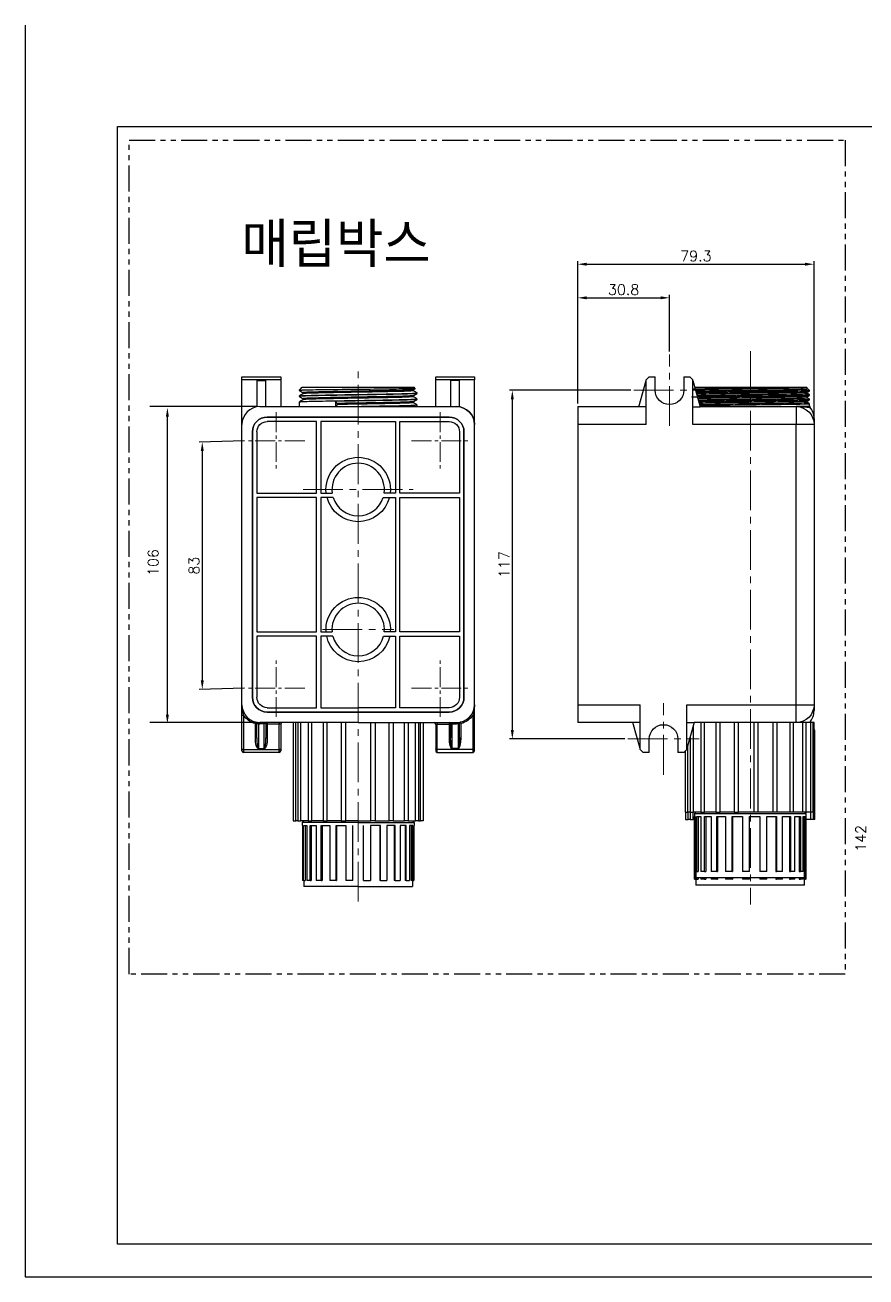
# Model space of a CAD drawing. Extents: x 39169 to 39763, y 19611 to 20031.
# Drawn here: x 39168.5 to 39450.7, y 19611.4 to 20031.4 of the extents above; entities that cross this region are included whole.
import ezdxf

# ---------------------------------------------------------------- set-up
doc = ezdxf.new("R2010")
doc.units = 0
doc.header["$LTSCALE"] = 7
doc.header["$MEASUREMENT"] = 0
doc.linetypes.add('CENTER2', pattern=[28.575, 19.05, -3.175, 3.175, -3.175])
doc.linetypes.add('PHANTOM', pattern=[2.5, 1.25, -0.25, 0.25, -0.25, 0.25, -0.25])
doc.layers.get('0').update_dxf_attribs({"color": 2, "linetype": 'CONTINUOUS'})
for name, color, linetype in [('D', 2, 'CONTINUOUS'), ('DIM', 2, 'CONTINUOUS'), ('DWG', 7, 'CONTINUOUS')]:
    doc.layers.add(name, color=color, linetype=linetype)
doc.layers.add('중심선', color=1, linetype='CENTER2', lineweight=9)
doc.styles.add('GHS', font='romans', dxfattribs={"bigfont": 'ghs'})

msp = doc.modelspace()

# ---------------------------------------------------------------- linework, layer by layer
for p, q in [((39168.52, 20031.42), (39168.52, 19611.42)), ((39168.52, 19611.42), (39762.52, 19611.42))]:
    msp.add_line(p, q)
at = {"color": 4}
for p, q in [((39199.52, 19622.42), (39199.52, 19997.42)), ((39199.52, 19997.42), (39748.52, 19997.42)), ((39748.52, 19622.42), (39199.52, 19622.42))]:
    msp.add_line(p, q, dxfattribs=at)
at = {"layer": 'D', "color": 2, "linetype": 'PHANTOM'}
msp.add_lwpolyline([(39203.41, 19992.83), (39443.71, 19992.83), (39443.71, 19713.04), (39203.41, 19713.04)], close=True, dxfattribs=at)
at = {"layer": 'DIM'}
for p, q in [((39353.94, 19919.96), (39353.94, 19952.18)), ((39356.94, 19951.18), (39430.24, 19951.18)), ((39433.24, 19898.41), (39433.24, 19952.18)), ((39353.94, 19904.41), (39353.94, 19940.91)), ((39356.94, 19939.91), (39381.74, 19939.91)), ((39384.74, 19921.91), (39384.74, 19940.91)), ((39371.74, 19908.91), (39331.01, 19908.91)), ((39332.01, 19794.91), (39332.01, 19905.91)), ((39246.55, 19903.41), (39210.44, 19903.41)), ((39216.27, 19800.04), (39216.27, 19900.04)), ((39242.19, 19891.91), (39226.98, 19891.54)), ((39227.98, 19888.54), (39227.98, 19811.54)), ((39242.19, 19808.91), (39226.98, 19808.54)), ((39246.55, 19797.41), (39210.44, 19797.41)), ((39369.74, 19791.91), (39331.01, 19791.91))]:
    msp.add_line(p, q, dxfattribs=at)
for points in [[(39356.94, 19951.68), (39356.94, 19950.68), (39353.94, 19951.18)], [(39430.24, 19951.68), (39430.24, 19950.68), (39433.24, 19951.18)], [(39356.94, 19940.41), (39356.94, 19939.41), (39353.94, 19939.91)], [(39381.74, 19940.41), (39381.74, 19939.41), (39384.74, 19939.91)], [(39331.51, 19905.91), (39332.51, 19905.91), (39332.01, 19908.91)], [(39215.77, 19900.04), (39216.77, 19900.04), (39216.27, 19903.04)], [(39227.48, 19888.54), (39228.48, 19888.54), (39227.98, 19891.54)], [(39227.48, 19811.54), (39228.48, 19811.54), (39227.98, 19808.54)], [(39215.77, 19800.04), (39216.77, 19800.04), (39216.27, 19797.04)], [(39331.51, 19794.91), (39332.51, 19794.91), (39332.01, 19791.91)]]:
    msp.add_solid(points, dxfattribs=at)
at = {"layer": 'DWG'}
for p, q in [((39241.29, 19912.41), (39241.29, 19913.41)), ((39241.29, 19913.41), (39254.29, 19913.41)), ((39241.29, 19897.41), (39241.29, 19912.41)), ((39254.29, 19912.41), (39241.29, 19912.41)), ((39254.29, 19913.41), (39254.29, 19912.41)), ((39254.29, 19912.41), (39254.29, 19903.41)), ((39306.29, 19912.41), (39306.29, 19913.41)), ((39306.29, 19913.41), (39319.29, 19913.41)), ((39319.29, 19912.41), (39306.29, 19912.41)), ((39306.29, 19903.41), (39306.29, 19912.41)), ((39319.29, 19913.41), (39319.29, 19912.41)), ((39319.29, 19897.41), (39319.29, 19912.41)), ((39319.29, 19897.41), (39319.29, 19912.41)), ((39377.94, 19913.41), (39376.94, 19912.41)), ((39376.94, 19897.41), (39376.94, 19912.41)), ((39377.94, 19913.41), (39379.94, 19913.41)), ((39379.94, 19908.91), (39379.94, 19913.41)), ((39389.54, 19913.41), (39389.54, 19908.91)), ((39389.54, 19913.41), (39391.54, 19913.41)), ((39392.54, 19912.41), (39391.54, 19913.41)), ((39392.54, 19897.41), (39392.54, 19912.41)), ((39246.29, 19912.13), (39246.29, 19903.32)), ((39246.29, 19912.13), (39249.29, 19912.13)), ((39249.29, 19903.41), (39249.29, 19912.13)), ((39260.77, 19909.14), (39260.54, 19908.91)), ((39260.54, 19908.91), (39260.54, 19908.81)), ((39260.54, 19908.91), (39261.45, 19908.91)), ((39260.77, 19909.14), (39261.54, 19909.91)), ((39261.54, 19909.91), (39280.29, 19909.91)), ((39261.79, 19908.09), (39261.79, 19907.73)), ((39280.29, 19909.91), (39299.04, 19909.91)), ((39298.79, 19908.73), (39298.79, 19909.08)), ((39299.46, 19909.48), (39299.04, 19909.91)), ((39300.04, 19907.81), (39300.04, 19908)), ((39314.29, 19912.13), (39311.29, 19912.13)), ((39311.29, 19912.13), (39311.29, 19903.41)), ((39314.29, 19903.32), (39314.29, 19912.13)), ((39374.42, 19903.32), (39376.94, 19912.13)), ((39392.54, 19912.13), (39395.06, 19903.32)), ((39393.18, 19909.91), (39411.92, 19909.91)), ((39411.92, 19909.91), (39430.67, 19909.91)), ((39430.92, 19909.66), (39430.11, 19909.66)), ((39430.92, 19909.66), (39430.67, 19909.91)), ((39430.92, 19909.34), (39430.92, 19909.66)), ((39430.92, 19907.84), (39430.92, 19908.22)), ((39431.67, 19908.66), (39431.67, 19908.9)), ((39431.67, 19908.66), (39431.67, 19908.66)), ((39260.54, 19907), (39260.54, 19906.81)), ((39260.54, 19905), (39260.54, 19903.41)), ((39261.79, 19906.09), (39261.79, 19905.73)), ((39272.76, 19903.41), (39272.76, 19905.19)), ((39273.24, 19904.46), (39273.24, 19904.1)), ((39298.79, 19906.73), (39298.79, 19907.08)), ((39298.79, 19904.73), (39298.79, 19905.08)), ((39300.04, 19905.81), (39300.04, 19906)), ((39300.04, 19903.41), (39300.04, 19904)), ((39430.92, 19906.34), (39430.92, 19906.72)), ((39430.92, 19904.84), (39430.92, 19905.22)), ((39431.66, 19905.9), (39431.66, 19905.91)), ((39431.67, 19907.4), (39431.67, 19907.41)), ((39431.67, 19907.16), (39431.67, 19907.4)), ((39431.67, 19907.16), (39431.67, 19907.16)), ((39431.67, 19905.66), (39431.67, 19905.9)), ((39431.67, 19905.66), (39431.67, 19905.66)), ((39431.67, 19903.41), (39431.67, 19904.4)), ((39247.29, 19903.41), (39280.29, 19903.41)), ((39280.29, 19899.91), (39249.79, 19899.91)), ((39249.79, 19899.91), (39280.29, 19899.91)), ((39280.29, 19903.41), (39313.29, 19903.41)), ((39280.29, 19903.41), (39313.29, 19903.41)), ((39280.29, 19899.91), (39310.79, 19899.91)), ((39310.79, 19899.91), (39280.29, 19899.91)), ((39353.94, 19903.41), (39374.44, 19903.41)), ((39353.94, 19903.41), (39353.94, 19797.41)), ((39376.94, 19903.32), (39374.42, 19903.32)), ((39392.54, 19903.32), (39395.06, 19903.32)), ((39395.04, 19903.41), (39427.24, 19903.41)), ((39431.92, 19903.41), (39427.24, 19903.41)), ((39427.24, 19903.41), (39427.24, 19897.41)), ((39431.92, 19903.12), (39431.92, 19903.41)), ((39241.29, 19803.41), (39241.29, 19897.41)), ((39266.29, 19898.41), (39249.79, 19898.41)), ((39266.29, 19874.41), (39266.29, 19898.41)), ((39267.79, 19898.41), (39267.79, 19874.41)), ((39280.29, 19898.41), (39267.79, 19898.41)), ((39280.29, 19898.41), (39292.79, 19898.41)), ((39292.79, 19898.41), (39292.79, 19874.41)), ((39294.29, 19874.41), (39294.29, 19898.41)), ((39294.29, 19898.41), (39310.79, 19898.41)), ((39319.29, 19803.41), (39319.29, 19897.41)), ((39376.94, 19897.41), (39353.94, 19897.41)), ((39427.24, 19897.41), (39392.54, 19897.41)), ((39433.24, 19897.41), (39427.24, 19897.41)), ((39427.24, 19803.41), (39427.24, 19897.41)), ((39433.24, 19897.41), (39433.24, 19803.41)), ((39244.79, 19894.91), (39244.79, 19805.91)), ((39244.79, 19805.91), (39244.79, 19894.91)), ((39246.29, 19894.91), (39246.29, 19874.41)), ((39314.29, 19894.91), (39314.29, 19874.41)), ((39315.79, 19894.91), (39315.79, 19805.91)), ((39315.79, 19805.91), (39315.79, 19894.91)), ((39246.29, 19874.41), (39266.29, 19874.41)), ((39267.79, 19874.41), (39271.57, 19874.41)), ((39292.79, 19874.41), (39289.01, 19874.41)), ((39314.29, 19874.41), (39294.29, 19874.41)), ((39266.29, 19872.91), (39246.29, 19872.91)), ((39246.29, 19872.91), (39246.29, 19827.91)), ((39266.29, 19827.91), (39266.29, 19872.91)), ((39271.91, 19872.91), (39267.79, 19872.91)), ((39267.79, 19872.91), (39267.79, 19827.91)), ((39288.67, 19872.91), (39292.79, 19872.91)), ((39292.79, 19872.91), (39292.79, 19827.91)), ((39294.29, 19872.91), (39314.29, 19872.91)), ((39294.29, 19827.91), (39294.29, 19872.91)), ((39314.29, 19872.91), (39314.29, 19827.91)), ((39246.29, 19827.91), (39266.29, 19827.91)), ((39246.29, 19826.41), (39246.29, 19805.91)), ((39266.29, 19826.41), (39246.29, 19826.41)), ((39266.29, 19802.41), (39266.29, 19826.41)), ((39267.79, 19827.91), (39271.52, 19827.91)), ((39267.79, 19826.41), (39267.79, 19802.41)), ((39271.77, 19826.41), (39267.79, 19826.41)), ((39288.81, 19826.41), (39292.79, 19826.41)), ((39292.79, 19827.91), (39289.06, 19827.91)), ((39292.79, 19826.41), (39292.79, 19802.41)), ((39314.29, 19827.91), (39294.29, 19827.91)), ((39294.29, 19802.41), (39294.29, 19826.41)), ((39294.29, 19826.41), (39314.29, 19826.41)), ((39314.29, 19826.41), (39314.29, 19805.91)), ((39353.94, 19803.41), (39374.94, 19803.41)), ((39374.94, 19788.41), (39374.94, 19803.41)), ((39390.54, 19803.41), (39427.24, 19803.41)), ((39390.54, 19788.41), (39390.54, 19803.41)), ((39427.24, 19803.41), (39433.24, 19803.41)), ((39427.24, 19797.41), (39427.24, 19803.41)), ((39241.29, 19788.61), (39241.29, 19799.94)), ((39241.29, 19799.94), (39241.79, 19799.94)), ((39241.79, 19799.94), (39241.79, 19788.41)), ((39249.79, 19802.41), (39266.29, 19802.41)), ((39249.79, 19800.91), (39280.29, 19800.91)), ((39280.29, 19800.91), (39249.79, 19800.91)), ((39267.79, 19802.41), (39280.29, 19802.41)), ((39292.79, 19802.41), (39280.29, 19802.41)), ((39310.79, 19800.91), (39280.29, 19800.91)), ((39280.29, 19800.91), (39310.79, 19800.91)), ((39310.79, 19802.41), (39294.29, 19802.41)), ((39318.79, 19799.94), (39318.79, 19788.41)), ((39319.29, 19799.94), (39318.79, 19799.94)), ((39319.29, 19788.61), (39319.29, 19799.94)), ((39245.79, 19792.25), (39245.79, 19797.08)), ((39246.29, 19792.25), (39246.29, 19797.08)), ((39246.79, 19797.06), (39246.79, 19788.76)), ((39280.29, 19797.41), (39247.29, 19797.41)), ((39247.29, 19797.41), (39247.29, 19797.04)), ((39248.79, 19797.04), (39247.29, 19797.04)), ((39248.79, 19797.41), (39248.79, 19797.04)), ((39248.79, 19788.76), (39248.79, 19797.04)), ((39249.29, 19796.91), (39249.29, 19792.25)), ((39249.29, 19796.91), (39249.79, 19796.91)), ((39249.79, 19797.41), (39249.79, 19796.91)), ((39253.79, 19796.91), (39249.79, 19796.91)), ((39249.79, 19796.91), (39249.79, 19792.25)), ((39253.79, 19797.41), (39253.79, 19796.91)), ((39253.79, 19788.41), (39253.79, 19796.91)), ((39254.29, 19796.91), (39253.79, 19796.91)), ((39254.29, 19796.91), (39254.29, 19788.61)), ((39258.51, 19797.41), (39258.51, 19764.41)), ((39259.33, 19764.41), (39259.33, 19797.41)), ((39260.05, 19797.41), (39260.05, 19764.41)), ((39261.1, 19764.41), (39261.1, 19797.41)), ((39263.5, 19797.41), (39263.5, 19764.41)), ((39264.75, 19764.41), (39264.75, 19797.41)), ((39268.52, 19797.41), (39268.52, 19764.41)), ((39269.92, 19764.41), (39269.92, 19797.41)), ((39274.62, 19797.41), (39274.62, 19764.41)), ((39276.1, 19764.41), (39276.1, 19797.41)), ((39280.29, 19797.41), (39313.29, 19797.41)), ((39284.48, 19764.41), (39284.48, 19797.41)), ((39285.96, 19797.41), (39285.96, 19764.41)), ((39290.66, 19764.41), (39290.66, 19797.41)), ((39292.06, 19797.41), (39292.06, 19764.41)), ((39295.83, 19764.41), (39295.83, 19797.41)), ((39297.08, 19797.41), (39297.08, 19764.41)), ((39299.48, 19764.41), (39299.48, 19797.41)), ((39300.53, 19797.41), (39300.53, 19764.41)), ((39301.25, 19764.41), (39301.25, 19797.41)), ((39302.07, 19797.41), (39302.07, 19764.41)), ((39306.29, 19796.91), (39306.29, 19788.61)), ((39306.29, 19796.91), (39306.79, 19796.91)), ((39306.79, 19797.41), (39306.79, 19796.91)), ((39306.79, 19788.41), (39306.79, 19796.91)), ((39306.79, 19796.91), (39310.79, 19796.91)), ((39310.79, 19797.41), (39310.79, 19796.91)), ((39311.29, 19796.91), (39310.79, 19796.91)), ((39310.79, 19796.91), (39310.79, 19792.25)), ((39311.29, 19796.91), (39311.29, 19792.25)), ((39311.79, 19797.41), (39311.79, 19797.04)), ((39311.79, 19797.04), (39313.29, 19797.04)), ((39311.79, 19788.76), (39311.79, 19797.04)), ((39313.29, 19797.41), (39313.29, 19797.04)), ((39313.79, 19797.06), (39313.79, 19788.76)), ((39314.29, 19792.25), (39314.29, 19797.08)), ((39314.79, 19792.25), (39314.79, 19797.08)), ((39372.44, 19797.41), (39353.94, 19797.41)), ((39374.94, 19788.69), (39372.42, 19797.49)), ((39374.94, 19797.49), (39372.42, 19797.49)), ((39393.06, 19797.49), (39390.54, 19788.69)), ((39390.54, 19797.49), (39393.06, 19797.49)), ((39392.75, 19767.41), (39392.75, 19796.41)), ((39427.24, 19797.41), (39393.04, 19797.41)), ((39395.24, 19797.41), (39395.24, 19767.41)), ((39396.5, 19767.41), (39396.5, 19797.41)), ((39400.32, 19797.41), (39400.32, 19767.41)), ((39401.73, 19767.41), (39401.73, 19797.41)), ((39406.44, 19797.41), (39406.44, 19767.41)), ((39407.93, 19767.41), (39407.93, 19797.41)), ((39413.01, 19797.41), (39413.01, 19767.41)), ((39414.5, 19767.41), (39414.5, 19797.41)), ((39419.42, 19797.41), (39419.42, 19767.41)), ((39420.86, 19767.41), (39420.86, 19797.41)), ((39425.07, 19797.41), (39425.07, 19767.41)), ((39426.39, 19767.41), (39426.39, 19797.41)), ((39429.41, 19797.41), (39427.24, 19797.41)), ((39429.41, 19797.41), (39429.41, 19767.41)), ((39430.55, 19797.41), (39429.41, 19797.41)), ((39430.55, 19767.41), (39430.55, 19797.41)), ((39432.02, 19797.41), (39430.55, 19797.41)), ((39432.02, 19797.41), (39432.02, 19767.41)), ((39432.94, 19797.41), (39432.02, 19797.41)), ((39432.94, 19767.41), (39432.94, 19797.41)), ((39433.32, 19797.41), (39432.94, 19797.41)), ((39433.32, 19767.41), (39433.32, 19797.41)), ((39433.51, 19794.91), (39433.32, 19794.91)), ((39433.51, 19764.91), (39433.51, 19794.91)), ((39246.29, 19792.25), (39245.79, 19792.25)), ((39249.29, 19792.25), (39249.79, 19792.25)), ((39311.29, 19792.25), (39310.79, 19792.25)), ((39314.29, 19792.25), (39314.79, 19792.25)), ((39377.94, 19787.41), (39377.94, 19791.91)), ((39387.54, 19791.91), (39387.54, 19787.41)), ((39391.69, 19792.7), (39391.69, 19767.41)), ((39241.29, 19787.91), (39241.29, 19788.61)), ((39241.79, 19788.41), (39241.79, 19787.41)), ((39241.79, 19788.41), (39253.79, 19788.41)), ((39253.79, 19787.41), (39241.79, 19787.41)), ((39246.79, 19788.76), (39246.79, 19788.62)), ((39246.79, 19788.76), (39248.79, 19788.76)), ((39248.79, 19788.62), (39246.79, 19788.62)), ((39248.79, 19788.76), (39248.79, 19788.62)), ((39253.79, 19787.41), (39253.79, 19788.41)), ((39254.29, 19788.61), (39254.29, 19787.91)), ((39306.29, 19788.61), (39306.29, 19787.91)), ((39318.79, 19788.41), (39306.79, 19788.41)), ((39306.79, 19787.41), (39306.79, 19788.41)), ((39306.79, 19787.41), (39318.79, 19787.41)), ((39311.79, 19788.76), (39311.79, 19788.62)), ((39313.79, 19788.76), (39311.79, 19788.76)), ((39311.79, 19788.62), (39313.79, 19788.62)), ((39313.79, 19788.76), (39313.79, 19788.62)), ((39318.79, 19788.41), (39318.79, 19787.41)), ((39319.29, 19787.91), (39319.29, 19788.61)), ((39374.94, 19788.41), (39375.94, 19787.41)), ((39377.94, 19787.41), (39375.94, 19787.41)), ((39389.54, 19787.41), (39387.54, 19787.41)), ((39389.54, 19787.41), (39390.54, 19788.41)), ((39390.02, 19787.89), (39390.02, 19767.41)), ((39390.86, 19767.41), (39390.86, 19789.81)), ((39390.02, 19767.41), (39390.86, 19767.41)), ((39390.14, 19767.41), (39390.14, 19764.91)), ((39391.68, 19767.41), (39390.86, 19767.41)), ((39390.96, 19764.91), (39390.96, 19767.41)), ((39391.68, 19767.41), (39391.68, 19764.91)), ((39391.69, 19767.41), (39392.75, 19767.41)), ((39392.73, 19764.91), (39392.73, 19767.41)), ((39395.24, 19767.41), (39392.75, 19767.41)), ((39393.58, 19767.41), (39393.08, 19766.91)), ((39393.08, 19766.91), (39393.08, 19765.91)), ((39393.08, 19766.91), (39430.58, 19766.91)), ((39393.08, 19747.41), (39393.08, 19765.91)), ((39393.08, 19765.91), (39393.35, 19765.91)), ((39393.35, 19765.91), (39393.35, 19747.41)), ((39393.91, 19765.91), (39395.25, 19765.91)), ((39393.91, 19747.41), (39393.91, 19765.91)), ((39394.38, 19765.91), (39394.38, 19747.41)), ((39395.24, 19767.41), (39396.5, 19767.41)), ((39395.25, 19765.91), (39395.25, 19747.41)), ((39400.32, 19767.41), (39396.5, 19767.41)), ((39396.5, 19765.91), (39398.77, 19765.91)), ((39396.5, 19747.41), (39396.5, 19765.91)), ((39396.88, 19765.91), (39396.88, 19747.41)), ((39398.77, 19765.91), (39398.77, 19747.41)), ((39400.32, 19767.41), (39401.73, 19767.41)), ((39400.59, 19765.91), (39403.57, 19765.91)), ((39400.59, 19747.41), (39400.59, 19765.91)), ((39400.85, 19765.91), (39400.85, 19747.41)), ((39406.46, 19767.41), (39401.73, 19767.41)), ((39403.57, 19765.91), (39403.57, 19747.41)), ((39405.77, 19747.41), (39405.77, 19765.91)), ((39405.77, 19765.91), (39409.18, 19765.91)), ((39405.89, 19765.91), (39405.89, 19747.41)), ((39406.44, 19767.41), (39407.93, 19767.41)), ((39413.01, 19767.41), (39407.93, 19767.41)), ((39409.18, 19765.91), (39409.18, 19747.41)), ((39411.55, 19747.41), (39411.55, 19765.91)), ((39411.55, 19765.91), (39415.04, 19765.91)), ((39414.5, 19767.41), (39413.01, 19767.41)), ((39419.42, 19767.41), (39414.5, 19767.41)), ((39415, 19765.91), (39415, 19747.41)), ((39415.04, 19765.91), (39415.04, 19747.41)), ((39417.36, 19765.91), (39420.59, 19765.91)), ((39417.36, 19747.41), (39417.36, 19765.91)), ((39420.86, 19767.41), (39419.42, 19767.41)), ((39420.4, 19765.91), (39420.4, 19747.41)), ((39420.59, 19765.91), (39420.59, 19747.41)), ((39425.07, 19767.41), (39420.86, 19767.41)), ((39422.63, 19765.91), (39425.29, 19765.91)), ((39422.63, 19747.41), (39422.63, 19765.91)), ((39424.96, 19765.91), (39424.96, 19747.41)), ((39426.39, 19767.41), (39425.07, 19767.41)), ((39425.29, 19765.91), (39425.29, 19747.41)), ((39429.41, 19767.41), (39426.39, 19767.41)), ((39426.83, 19747.41), (39426.83, 19765.91)), ((39426.83, 19765.91), (39428.66, 19765.91)), ((39428.23, 19765.91), (39428.23, 19747.41)), ((39428.66, 19765.91), (39428.66, 19747.41)), ((39430.55, 19767.41), (39429.41, 19767.41)), ((39429.57, 19765.91), (39430.39, 19765.91)), ((39429.57, 19747.41), (39429.57, 19765.91)), ((39429.9, 19765.91), (39429.9, 19747.41)), ((39430.58, 19766.91), (39430.08, 19767.41)), ((39430.39, 19765.91), (39430.39, 19747.41)), ((39430.49, 19767), (39430.49, 19767.41)), ((39432.02, 19767.41), (39430.55, 19767.41)), ((39430.58, 19765.91), (39430.57, 19765.91)), ((39430.57, 19747.41), (39430.57, 19765.91)), ((39430.58, 19765.91), (39430.58, 19766.91)), ((39432.94, 19767.41), (39432.02, 19767.41)), ((39432.06, 19767.41), (39432.06, 19764.91)), ((39433.32, 19767.41), (39432.94, 19767.41)), ((39433, 19764.91), (39433, 19767.41)), ((39258.51, 19764.41), (39259.33, 19764.41)), ((39260.05, 19764.41), (39259.33, 19764.41)), ((39260.05, 19764.41), (39261.1, 19764.41)), ((39263.5, 19764.41), (39261.1, 19764.41)), ((39262.04, 19764.41), (39261.54, 19763.91)), ((39261.54, 19763.91), (39261.54, 19762.91)), ((39280.29, 19763.91), (39261.54, 19763.91)), ((39261.54, 19762.91), (39261.62, 19762.91)), ((39261.62, 19762.91), (39261.62, 19744.41)), ((39261.99, 19762.91), (39263.08, 19762.91)), ((39261.99, 19744.41), (39261.99, 19762.91)), ((39262.47, 19762.91), (39262.47, 19744.41)), ((39263.08, 19762.91), (39263.08, 19744.41)), ((39263.5, 19764.41), (39264.75, 19764.41)), ((39264.16, 19744.41), (39264.16, 19762.91)), ((39264.16, 19762.91), (39266.22, 19762.91)), ((39264.56, 19762.91), (39264.56, 19744.41)), ((39268.52, 19764.41), (39264.75, 19764.41)), ((39266.22, 19762.91), (39266.22, 19744.41)), ((39267.9, 19744.41), (39267.9, 19762.91)), ((39267.9, 19762.91), (39270.73, 19762.91)), ((39268.2, 19762.91), (39268.2, 19744.41)), ((39268.52, 19764.41), (39269.92, 19764.41)), ((39274.65, 19764.41), (39269.92, 19764.41)), ((39270.73, 19762.91), (39270.73, 19744.41)), ((39272.86, 19744.41), (39272.86, 19762.91)), ((39272.86, 19762.91), (39276.19, 19762.91)), ((39273.01, 19762.91), (39273.01, 19744.41)), ((39274.62, 19764.41), (39276.1, 19764.41)), ((39280.29, 19764.41), (39276.1, 19764.41)), ((39276.19, 19762.91), (39276.19, 19744.41)), ((39278.54, 19744.41), (39278.54, 19762.91)), ((39280.29, 19764.41), (39284.48, 19764.41)), ((39280.29, 19763.91), (39299.04, 19763.91)), ((39282.04, 19744.41), (39282.04, 19762.91)), ((39287.72, 19762.91), (39284.39, 19762.91)), ((39284.39, 19762.91), (39284.39, 19744.41)), ((39285.96, 19764.41), (39284.48, 19764.41)), ((39285.93, 19764.41), (39290.66, 19764.41)), ((39287.57, 19762.91), (39287.57, 19744.41)), ((39287.72, 19744.41), (39287.72, 19762.91)), ((39289.85, 19762.91), (39289.85, 19744.41)), ((39292.68, 19762.91), (39289.85, 19762.91)), ((39292.06, 19764.41), (39290.66, 19764.41)), ((39292.06, 19764.41), (39295.83, 19764.41)), ((39292.38, 19762.91), (39292.38, 19744.41)), ((39292.68, 19744.41), (39292.68, 19762.91)), ((39294.36, 19762.91), (39294.36, 19744.41)), ((39296.42, 19762.91), (39294.36, 19762.91)), ((39297.08, 19764.41), (39295.83, 19764.41)), ((39296.02, 19762.91), (39296.02, 19744.41)), ((39296.42, 19744.41), (39296.42, 19762.91)), ((39297.08, 19764.41), (39299.48, 19764.41)), ((39298.59, 19762.91), (39297.5, 19762.91)), ((39297.5, 19762.91), (39297.5, 19744.41)), ((39298.11, 19762.91), (39298.11, 19744.41)), ((39298.54, 19764.41), (39299.04, 19763.91)), ((39298.59, 19744.41), (39298.59, 19762.91)), ((39298.96, 19762.91), (39298.96, 19744.41)), ((39299.04, 19762.91), (39298.96, 19762.91)), ((39299.04, 19763.91), (39299.04, 19762.91)), ((39300.53, 19764.41), (39299.48, 19764.41)), ((39300.53, 19764.41), (39301.25, 19764.41)), ((39302.07, 19764.41), (39301.25, 19764.41)), ((39390.14, 19764.91), (39390.96, 19764.91)), ((39391.68, 19764.91), (39390.96, 19764.91)), ((39391.68, 19764.91), (39392.73, 19764.91)), ((39393.08, 19764.91), (39392.73, 19764.91)), ((39393.08, 19764.41), (39393.08, 19764.41)), ((39393.08, 19764.41), (39393.08, 19763.41)), ((39393.08, 19764.41), (39393.08, 19764.41)), ((39393.08, 19763.41), (39393.08, 19763.41)), ((39432.06, 19764.91), (39430.57, 19764.91)), ((39430.58, 19764.41), (39430.57, 19764.41)), ((39430.58, 19764.41), (39430.57, 19764.41)), ((39430.58, 19763.41), (39430.57, 19763.41)), ((39430.58, 19763.41), (39430.58, 19764.41)), ((39433, 19764.91), (39432.06, 19764.91)), ((39433.51, 19764.91), (39433, 19764.91)), ((39261.99, 19744.41), (39261.62, 19744.41)), ((39261.99, 19744.41), (39262.47, 19744.41)), ((39262.04, 19744.41), (39262.04, 19742.41)), ((39264.16, 19744.41), (39263.08, 19744.41)), ((39264.16, 19744.41), (39264.56, 19744.41)), ((39267.9, 19744.41), (39266.22, 19744.41)), ((39267.9, 19744.41), (39268.2, 19744.41)), ((39272.86, 19744.41), (39270.73, 19744.41)), ((39272.86, 19744.41), (39273.01, 19744.41)), ((39278.54, 19744.41), (39276.19, 19744.41)), ((39282.04, 19744.41), (39284.39, 19744.41)), ((39287.72, 19744.41), (39287.57, 19744.41)), ((39287.72, 19744.41), (39289.85, 19744.41)), ((39292.68, 19744.41), (39292.38, 19744.41)), ((39292.68, 19744.41), (39294.36, 19744.41)), ((39296.42, 19744.41), (39296.02, 19744.41)), ((39296.42, 19744.41), (39297.5, 19744.41)), ((39298.59, 19744.41), (39298.11, 19744.41)), ((39298.54, 19744.41), (39298.54, 19742.41)), ((39298.59, 19744.41), (39298.96, 19744.41)), ((39393.08, 19747.41), (39393.35, 19747.41)), ((39393.08, 19744.91), (39393.08, 19747.41)), ((39393.08, 19744.91), (39393.35, 19744.91)), ((39393.35, 19747.41), (39393.35, 19744.91)), ((39393.91, 19747.41), (39393.35, 19747.41)), ((39393.91, 19744.91), (39393.35, 19744.91)), ((39393.58, 19747.41), (39393.58, 19745.41)), ((39393.58, 19745.41), (39430.08, 19745.41)), ((39393.58, 19744.91), (39393.58, 19742.91)), ((39393.91, 19747.41), (39394.38, 19747.41)), ((39393.91, 19744.91), (39393.91, 19745.41)), ((39393.91, 19744.91), (39394.38, 19744.91)), ((39394.38, 19745.41), (39394.38, 19744.91)), ((39396.5, 19747.41), (39395.25, 19747.41)), ((39395.25, 19745.41), (39395.25, 19744.91)), ((39396.5, 19744.91), (39395.25, 19744.91)), ((39396.5, 19747.41), (39396.88, 19747.41)), ((39396.5, 19744.91), (39396.5, 19745.41)), ((39396.5, 19744.91), (39396.88, 19744.91)), ((39396.88, 19745.41), (39396.88, 19744.91)), ((39400.59, 19747.41), (39398.77, 19747.41)), ((39398.77, 19745.41), (39398.77, 19744.91)), ((39400.59, 19744.91), (39398.77, 19744.91)), ((39400.59, 19747.41), (39400.85, 19747.41)), ((39400.59, 19744.91), (39400.59, 19745.41)), ((39400.59, 19744.91), (39400.85, 19744.91)), ((39400.85, 19745.41), (39400.85, 19744.91)), ((39405.77, 19747.41), (39403.57, 19747.41)), ((39403.57, 19745.41), (39403.57, 19744.91)), ((39405.77, 19744.91), (39403.57, 19744.91)), ((39405.77, 19747.41), (39405.89, 19747.41)), ((39405.77, 19744.91), (39405.77, 19745.41)), ((39405.77, 19744.91), (39405.89, 19744.91)), ((39405.89, 19745.41), (39405.89, 19744.91)), ((39411.55, 19747.41), (39409.18, 19747.41)), ((39409.18, 19745.41), (39409.18, 19744.91)), ((39411.55, 19744.91), (39409.18, 19744.91)), ((39411.55, 19744.91), (39411.55, 19745.41)), ((39415, 19747.41), (39415.04, 19747.41)), ((39415, 19745.41), (39415, 19744.91)), ((39415, 19744.91), (39415.04, 19744.91)), ((39417.36, 19747.41), (39415.04, 19747.41)), ((39415.04, 19745.41), (39415.04, 19744.91)), ((39417.36, 19744.91), (39415.04, 19744.91)), ((39417.36, 19744.91), (39417.36, 19745.41)), ((39420.4, 19747.41), (39420.59, 19747.41)), ((39420.4, 19745.41), (39420.4, 19744.91)), ((39420.4, 19744.91), (39420.59, 19744.91)), ((39422.63, 19747.41), (39420.59, 19747.41)), ((39420.59, 19745.41), (39420.59, 19744.91)), ((39422.63, 19744.91), (39420.59, 19744.91)), ((39422.63, 19744.91), (39422.63, 19745.41)), ((39424.96, 19747.41), (39425.29, 19747.41)), ((39424.96, 19745.41), (39424.96, 19744.91)), ((39424.96, 19744.91), (39425.29, 19744.91)), ((39426.83, 19747.41), (39425.29, 19747.41)), ((39425.29, 19745.41), (39425.29, 19744.91)), ((39426.83, 19744.91), (39425.29, 19744.91)), ((39426.83, 19744.91), (39426.83, 19745.41)), ((39428.23, 19747.41), (39428.66, 19747.41)), ((39428.23, 19745.41), (39428.23, 19744.91)), ((39428.23, 19744.91), (39428.66, 19744.91)), ((39429.57, 19747.41), (39428.66, 19747.41)), ((39428.66, 19745.41), (39428.66, 19744.91)), ((39429.57, 19744.91), (39428.66, 19744.91)), ((39429.57, 19744.91), (39429.57, 19745.41)), ((39429.9, 19747.41), (39430.39, 19747.41)), ((39429.9, 19745.41), (39429.9, 19744.91)), ((39429.9, 19744.91), (39430.39, 19744.91)), ((39430.08, 19745.41), (39430.08, 19747.41)), ((39430.08, 19742.91), (39430.08, 19744.91)), ((39430.39, 19747.41), (39430.39, 19744.91)), ((39430.57, 19747.41), (39430.39, 19747.41)), ((39430.57, 19744.91), (39430.39, 19744.91)), ((39430.57, 19744.91), (39430.57, 19747.41)), ((39280.29, 19742.41), (39262.04, 19742.41)), ((39280.29, 19742.41), (39298.54, 19742.41)), ((39430.08, 19742.91), (39393.58, 19742.91))]:
    msp.add_line(p, q, dxfattribs=at)
at = {"layer": 'DWG', "extrusion": (0, 0, -1)}
for centre, radius, start, end in [((-39384.74, 19908.91), 4.8, 180, 0), ((-39249.79, 19894.91), 5, 0, 90), ((-39310.79, 19894.91), 5, 90, 180), ((-39313.29, 19897.41), 6, 90, 180), ((-39427.24, 19897.41), 6, 90, 180), ((-39249.79, 19894.91), 3.5, 0, 90), ((-39310.79, 19894.91), 3.5, 90, 180), ((-39280.29, 19875.61), 10.8, 353.6206, 90), ((-39280.29, 19875.61), 10.8, 90, 186.3794), ((-39280.29, 19875.61), 10.8, 270, 345.5225), ((-39280.29, 19875.61), 10.8, 194.4775, 270), ((-39280.29, 19828.62), 10.8, 356.2306, 90), ((-39280.29, 19828.62), 10.8, 90, 183.7694), ((-39280.29, 19828.62), 10.8, 270, 348.1922), ((-39280.29, 19828.62), 10.8, 191.8078, 270), ((-39249.79, 19805.91), 5, 270, 0), ((-39249.79, 19805.91), 3.5, 270, 0), ((-39310.79, 19805.91), 3.5, 180, 270), ((-39310.79, 19805.91), 5, 180, 270), ((-39427.24, 19803.41), 6, 180, 270), ((-39247.29, 19803.41), 6.5, 283.3424, 327.7958), ((-39313.29, 19803.41), 6.5, 212.2042, 256.6576), ((-39382.74, 19791.91), 4.8, 0, 180)]:
    msp.add_arc(centre, radius, start, end, dxfattribs=at)
at = {"layer": 'DWG'}
for centre, radius, start, end in [((39247.29, 19897.41), 6, 90, 180), ((39249.79, 19894.91), 5, 90, 180), ((39310.79, 19894.91), 5, 0, 90), ((39313.29, 19897.41), 6, 0, 90), ((39313.29, 19897.41), 6, 0, 90), ((39280.29, 19875.61), 8.8, 90, 187.8375), ((39280.29, 19875.61), 8.8, 352.1625, 90), ((39280.29, 19875.61), 8.8, 197.8676, 270), ((39280.29, 19875.61), 8.8, 270, 342.1324), ((39280.29, 19828.62), 8.8, 90, 184.6278), ((39280.29, 19828.62), 8.8, 355.3722, 90), ((39280.29, 19828.62), 8.8, 194.5448, 270), ((39280.29, 19828.62), 8.8, 270, 345.4552), ((39247.29, 19803.41), 6, 180, 270), ((39249.79, 19805.91), 5, 180, 270), ((39310.79, 19805.91), 5, 270, 0), ((39313.29, 19803.41), 6, 270, 0), ((39249.79, 19796.91), 0.5, 90, 180), ((39254.79, 19796.91), 0.5, 90, 180), ((39305.79, 19796.91), 0.5, 0, 90), ((39310.79, 19796.91), 0.5, 0, 90), ((39241.79, 19787.91), 0.5, 180, 270), ((39253.79, 19787.91), 0.5, 270, 0), ((39306.79, 19787.91), 0.5, 180, 270), ((39318.79, 19787.91), 0.5, 270, 0)]:
    msp.add_arc(centre, radius, start, end, dxfattribs=at)
for centre, major_axis, ratio, start_param, end_param in [((39427.24, 19899.37), (-6, 0), 0.999997, 3.141584, 3.818245), ((39427.24, 19801.45), (-6, 0), 0.999997, 2.399565, 3.141598), ((39246.79, 19796.93), (0.038, 0.499), 0.022052, 0, 1.292393), ((39247.29, 19803.54), (4.6, 4.6), 1, 3.849992, 3.926991), ((39248.79, 19796.91), (0.5, 0), 0.275637, 0, 1.570796), ((39246.79, 19792.25), (0, 3.49), 0.143261, 1.570796, 3.141593), ((39248.79, 19792.25), (0, 3.49), 0.143261, 3.141593, 4.712389), ((39311.79, 19792.25), (0, 3.63), 0.275637, 1.570796, 3.141593), ((39313.79, 19792.25), (0, 3.63), 0.275637, 3.141593, 4.712389), ((39241.79, 19788.61), (0.5, 0), 0.414214, 3.141593, 4.712389), ((39253.79, 19788.61), (-0.5, 0), 0.414214, 1.570796, 3.141593)]:
    msp.add_ellipse(centre, major_axis=major_axis, ratio=ratio, start_param=start_param, end_param=end_param, dxfattribs=at)
at = {"layer": 'DWG', "extrusion": (0, 0, -1)}
for centre, major_axis, ratio, start_param, end_param in [((39311.79, 19796.91), (-0.5, 0), 0.275637, 0, 1.570796), ((39313.29, 19803.54), (-4.6, 4.6), 1, 3.849992, 3.926991), ((39313.79, 19796.93), (-0.038, 0.499), 0.022052, 0, 1.292393), ((39246.79, 19792.25), (0, 3.63), 0.275637, 3.141593, 4.712389), ((39248.79, 19792.25), (0, 3.63), 0.275637, 1.570796, 3.141593), ((39311.79, 19792.25), (0, 3.49), 0.143261, 3.141593, 4.712389), ((39313.79, 19792.25), (0, 3.49), 0.143261, 1.570796, 3.141593), ((39306.79, 19788.61), (0.5, 0), 0.414214, 1.570796, 3.141593), ((39318.79, 19788.61), (-0.5, 0), 0.414214, 3.141593, 4.712389)]:
    msp.add_ellipse(centre, major_axis=major_axis, ratio=ratio, start_param=start_param, end_param=end_param, dxfattribs=at)
at = {"layer": 'DWG'}
for points, degree in [([(39260.54, 19908.81), (39261.16, 19908.44), (39261.79, 19908.08)], 2), ([(39261.45, 19908.91), (39260.85, 19908.88), (39260.55, 19908.84), (39260.55, 19908.81)], 3), ([(39298.77, 19909.07), (39299.12, 19909.27), (39299.46, 19909.47)], 2), ([(39300.03, 19908.02), (39299.41, 19908.37), (39298.79, 19908.73)], 2), ([(39430.91, 19908.22), (39431.3, 19908.44), (39431.68, 19908.66)], 2), ([(39431.68, 19908.91), (39431.3, 19909.12), (39430.92, 19909.34)], 2), ([(39431.67, 19908.91), (39431.67, 19908.91), (39431.67, 19908.91), (39431.66, 19908.91)], 3), ([(39260.54, 19906.81), (39261.16, 19906.44), (39261.79, 19906.08)], 2), ([(39261.8, 19907.74), (39261.18, 19907.38), (39260.55, 19907.02)], 2), ([(39261.81, 19905.74), (39261.18, 19905.38), (39260.56, 19905.02)], 2), ([(39280.29, 19905.31), (39277.73, 19905.27), (39275.16, 19905.23), (39272.76, 19905.19)], 3), ([(39273.24, 19904.46), (39272.76, 19905.19)], 1), ([(39273.24, 19904.1), (39272.78, 19903.41)], 1), ([(39280.29, 19904.59), (39277.88, 19904.55), (39275.49, 19904.51), (39273.24, 19904.46)], 3), ([(39280.29, 19904.23), (39277.88, 19904.18), (39275.49, 19904.14), (39273.24, 19904.1)], 3), ([(39298.77, 19905.07), (39299.41, 19905.44), (39300.04, 19905.8)], 2), ([(39298.78, 19907.07), (39299.41, 19907.44), (39300.04, 19907.81)], 2), ([(39300.02, 19906.02), (39299.4, 19906.38), (39298.79, 19906.73)], 2), ([(39300.02, 19904.02), (39299.41, 19904.37), (39298.79, 19904.73)], 2), ([(39430.91, 19905.22), (39431.3, 19905.44), (39431.68, 19905.66)], 2), ([(39431.68, 19907.41), (39431.3, 19907.62), (39430.92, 19907.84)], 2), ([(39430.92, 19906.72), (39431.3, 19906.94), (39431.68, 19907.16)], 2), ([(39430.92, 19906.72), (39431.11, 19906.83), (39431.3, 19906.94)], 2), ([(39431.68, 19905.91), (39431.3, 19906.12), (39430.92, 19906.34)], 2), ([(39431.68, 19904.41), (39431.3, 19904.62), (39430.92, 19904.84)], 2), ([(39431.39, 19906.99), (39431.53, 19907.07), (39431.68, 19907.16)], 2), ([(39274.36, 19903.41), (39276.29, 19903.44), (39278.29, 19903.47), (39280.29, 19903.5)], 3), ([(39427.56, 19903.4), (39430.39, 19903.25), (39431.93, 19903.11), (39431.92, 19903.11)], 3), ([(39241.29, 19799.94), (39241.29, 19801.16), (39241.29, 19802.3), (39241.29, 19803.41)], 3), ([(39319.29, 19799.94), (39319.29, 19801.16), (39319.29, 19802.3), (39319.29, 19803.41)], 3)]:
    msp.add_open_spline(points, degree=degree, dxfattribs=at)
for points, knots in [([(39280.29, 19909.16), (39279.96, 19909.16), (39279.62, 19909.16), (39275.34, 19909.11), (39271.4, 19909.07), (39265.1, 19908.99), (39262.69, 19908.95), (39261.45, 19908.91)], [0.5461359, 0.5461359, 0.5461359, 0.5461359, 0.5644284, 0.5644284, 0.7822142, 0.7822142, 1, 1, 1, 1]), ([(39280.29, 19908.59), (39279.47, 19908.57), (39278.66, 19908.56), (39274.59, 19908.49), (39271.43, 19908.43), (39266.25, 19908.32), (39264.23, 19908.26), (39262.22, 19908.17), (39261.79, 19908.13), (39261.79, 19908.09)], [0.4950397, 0.4950397, 0.4950397, 0.4950397, 0.5377502, 0.5377502, 0.7093796, 0.7093796, 0.8810089, 0.8810089, 1, 1, 1, 1]), ([(39280.29, 19908.23), (39278.7, 19908.2), (39277.11, 19908.17), (39272.26, 19908.09), (39269.24, 19908.03), (39264.55, 19907.91), (39262.89, 19907.85), (39261.95, 19907.77), (39261.82, 19907.75), (39261.8, 19907.73)], [0.503631, 0.503631, 0.503631, 0.503631, 0.5861857, 0.5861857, 0.7631955, 0.7631955, 0.9402053, 0.9402053, 1, 1, 1, 1]), ([(39299.46, 19909.47), (39299.43, 19909.45), (39298.96, 19909.42), (39296.6, 19909.36), (39293.95, 19909.32), (39287.57, 19909.24), (39283.92, 19909.2), (39280.29, 19909.16)], [0, 0, 0, 0, 0.1288569, 0.1288569, 0.3466426, 0.3466426, 0.5461359, 0.5461359, 0.5461359, 0.5461359]), ([(39298.78, 19909.08), (39298.77, 19909.07), (39298.74, 19909.06), (39298.37, 19909), (39297.13, 19908.94), (39293.24, 19908.83), (39290.58, 19908.77), (39285.23, 19908.67), (39282.76, 19908.63), (39280.29, 19908.59)], [0, 0, 0, 0, 0.0228622, 0.0228622, 0.1944915, 0.1944915, 0.3661209, 0.3661209, 0.4950397, 0.4950397, 0.4950397, 0.4950397]), ([(39298.79, 19908.73), (39298.79, 19908.71), (39298.7, 19908.69), (39297.93, 19908.61), (39296.41, 19908.55), (39291.89, 19908.44), (39288.9, 19908.38), (39283.92, 19908.29), (39282.11, 19908.26), (39280.29, 19908.23)], [0, 0, 0, 0, 0.0551563, 0.0551563, 0.2321661, 0.2321661, 0.4091759, 0.4091759, 0.503631, 0.503631, 0.503631, 0.503631]), ([(39280.29, 19907.5), (39280.88, 19907.51), (39281.47, 19907.52), (39285.58, 19907.59), (39289.02, 19907.65), (39294.79, 19907.76), (39297.08, 19907.82), (39299.5, 19907.92), (39300.04, 19907.96), (39300.04, 19908)], [0.4955913, 0.4955913, 0.4955913, 0.4955913, 0.5242657, 0.5242657, 0.6974205, 0.6974205, 0.8705752, 0.8705752, 1, 1, 1, 1]), ([(39430.11, 19909.66), (39428.98, 19909.62), (39426.61, 19909.59), (39420.27, 19909.53), (39416.31, 19909.5), (39408.31, 19909.43), (39404.29, 19909.4), (39397.65, 19909.34), (39395.08, 19909.31), (39392.31, 19909.25), (39392.13, 19909.22), (39393.23, 19909.18), (39393.29, 19909.18), (39393.35, 19909.18)], [0, 0, 0, 0, 0.197897, 0.197897, 0.395794, 0.395794, 0.593691, 0.593691, 0.791588, 0.791588, 0.989485, 0.989485, 1, 1, 1, 1]), ([(39430.11, 19909.66), (39428.79, 19909.6), (39425.88, 19909.54), (39418.25, 19909.43), (39413.54, 19909.37), (39404.61, 19909.26), (39400.42, 19909.2), (39395.49, 19909.11), (39394.1, 19909.07), (39393.41, 19909.03)], [0, 0, 0, 0, 0.272141, 0.272141, 0.544281, 0.544281, 0.816422, 0.816422, 1, 1, 1, 1]), ([(39393.52, 19908.65), (39394.17, 19908.68), (39395.33, 19908.71), (39399.93, 19908.81), (39404.41, 19908.87), (39414, 19908.99), (39419.05, 19909.05), (39426.91, 19909.17), (39429.71, 19909.23), (39430.81, 19909.31), (39430.92, 19909.32), (39430.92, 19909.34)], [0, 0, 0, 0, 0.143471, 0.143471, 0.40785, 0.40785, 0.672229, 0.672229, 0.936607, 0.936607, 1, 1, 1, 1]), ([(39393.63, 19908.25), (39395.15, 19908.29), (39397.8, 19908.34), (39405.12, 19908.45), (39410.05, 19908.51), (39419.43, 19908.62), (39423.85, 19908.68), (39429.97, 19908.79), (39431.67, 19908.85), (39431.67, 19908.9)], [0, 0, 0, 0, 0.22064, 0.22064, 0.481953, 0.481953, 0.743266, 0.743266, 1, 1, 1, 1]), ([(39431.67, 19908.66), (39431.66, 19908.65), (39431.64, 19908.65), (39431.3, 19908.6), (39429.94, 19908.55), (39425.54, 19908.46), (39422.5, 19908.42), (39415.63, 19908.33), (39411.83, 19908.28), (39404.61, 19908.2), (39401.2, 19908.15), (39396.44, 19908.07), (39394.79, 19908.04), (39393.7, 19908)], [0, 0, 0, 0, 0.023396, 0.023396, 0.228291, 0.228291, 0.433186, 0.433186, 0.63808, 0.63808, 0.842975, 0.842975, 1, 1, 1, 1]), ([(39430.91, 19908.23), (39430.89, 19908.19), (39430.31, 19908.16), (39427.31, 19908.07), (39423.9, 19908.01), (39415.68, 19907.9), (39410.9, 19907.84), (39402.22, 19907.73), (39398.38, 19907.67), (39395.04, 19907.59), (39394.33, 19907.57), (39393.83, 19907.55)], [0, 0, 0, 0, 0.149933, 0.149933, 0.402285, 0.402285, 0.654638, 0.654638, 0.90699, 0.90699, 1, 1, 1, 1]), ([(39280.29, 19907.31), (39279.66, 19907.3), (39279.02, 19907.29), (39276.01, 19907.24), (39273.62, 19907.2), (39269.31, 19907.12), (39267.36, 19907.08), (39264.12, 19907.01), (39262.81, 19906.97), (39261.04, 19906.89), (39260.57, 19906.85), (39260.54, 19906.81), (39260.54, 19906.81), (39260.54, 19906.81)], [0.4980562, 0.4980562, 0.4980562, 0.4980562, 0.5289587, 0.5289587, 0.6458012, 0.6458012, 0.7626436, 0.7626436, 0.8794861, 0.8794861, 0.9963285, 0.9963285, 1, 1, 1, 1]), ([(39260.55, 19907.01), (39260.55, 19907.01), (39260.55, 19907.02), (39260.69, 19907.07), (39261.81, 19907.13), (39265.7, 19907.25), (39268.47, 19907.3), (39274.33, 19907.41), (39277.32, 19907.46), (39280.29, 19907.5)], [0, 0, 0, 0, 0.0048895, 0.0048895, 0.1780289, 0.1780289, 0.3511684, 0.3511684, 0.4956359, 0.4956359, 0.4956359, 0.4956359]), ([(39260.55, 19905.01), (39260.61, 19905.05), (39261.09, 19905.09), (39263.29, 19905.18), (39265.51, 19905.24), (39271.22, 19905.35), (39274.62, 19905.41), (39278.87, 19905.48), (39279.58, 19905.49), (39280.29, 19905.5)], [0, 0, 0, 0, 0.1155876, 0.1155876, 0.2886778, 0.2886778, 0.4617679, 0.4617679, 0.496271, 0.496271, 0.496271, 0.496271]), ([(39280.29, 19906.59), (39278.68, 19906.56), (39277.07, 19906.53), (39272.34, 19906.45), (39269.38, 19906.39), (39264.77, 19906.28), (39263.11, 19906.22), (39261.97, 19906.14), (39261.79, 19906.11), (39261.8, 19906.09)], [0.4959466, 0.4959466, 0.4959466, 0.4959466, 0.5799312, 0.5799312, 0.751213, 0.751213, 0.9224948, 0.9224948, 1, 1, 1, 1]), ([(39280.29, 19906.23), (39279.99, 19906.22), (39279.7, 19906.22), (39275.99, 19906.15), (39272.66, 19906.09), (39267.04, 19905.98), (39264.77, 19905.92), (39262.41, 19905.82), (39261.87, 19905.78), (39261.8, 19905.73)], [0.5042711, 0.5042711, 0.5042711, 0.5042711, 0.519653, 0.519653, 0.6968977, 0.6968977, 0.8741424, 0.8741424, 1, 1, 1, 1]), ([(39300.03, 19907.81), (39300.02, 19907.79), (39299.88, 19907.76), (39298.63, 19907.67), (39295.84, 19907.59), (39288.64, 19907.45), (39284.45, 19907.38), (39280.29, 19907.31)], [0, 0, 0, 0, 0.0616388, 0.0616388, 0.2953253, 0.2953253, 0.4981091, 0.4981091, 0.4981091, 0.4981091]), ([(39298.78, 19907.08), (39298.75, 19907.06), (39298.6, 19907.04), (39297.56, 19906.96), (39295.92, 19906.9), (39291.39, 19906.79), (39288.47, 19906.73), (39283.65, 19906.65), (39281.97, 19906.62), (39280.29, 19906.59)], [0, 0, 0, 0, 0.0660859, 0.0660859, 0.2373677, 0.2373677, 0.4086495, 0.4086495, 0.4959466, 0.4959466, 0.4959466, 0.4959466]), ([(39298.79, 19906.73), (39298.79, 19906.67), (39297.96, 19906.62), (39294.72, 19906.5), (39292.19, 19906.44), (39286.52, 19906.33), (39283.41, 19906.28), (39280.29, 19906.23)], [0, 0, 0, 0, 0.1651636, 0.1651636, 0.3424083, 0.3424083, 0.5042711, 0.5042711, 0.5042711, 0.5042711]), ([(39280.29, 19905.5), (39283.14, 19905.55), (39285.99, 19905.6), (39291.78, 19905.7), (39294.59, 19905.76), (39298.62, 19905.87), (39299.8, 19905.93), (39300.03, 19905.99), (39300.04, 19906), (39300.04, 19906)], [0.4962356, 0.4962356, 0.4962356, 0.4962356, 0.6348128, 0.6348128, 0.8078906, 0.8078906, 0.9809683, 0.9809683, 1, 1, 1, 1]), ([(39300.03, 19905.8), (39299.96, 19905.75), (39299.15, 19905.7), (39295.3, 19905.57), (39291.43, 19905.49), (39284.75, 19905.38), (39282.52, 19905.35), (39280.29, 19905.31)], [0, 0, 0, 0, 0.2479774, 0.2479774, 0.6239887, 0.6239887, 0.798923, 0.798923, 0.798923, 0.798923]), ([(39298.78, 19905.08), (39298.72, 19905.04), (39298.33, 19905.01), (39296.47, 19904.92), (39294.46, 19904.86), (39289.35, 19904.75), (39286.24, 19904.69), (39282.07, 19904.62), (39281.18, 19904.6), (39280.29, 19904.59)], [0, 0, 0, 0, 0.1705128, 0.1705128, 0.4470085, 0.4470085, 0.7235043, 0.7235043, 0.7979222, 0.7979222, 0.7979222, 0.7979222]), ([(39298.79, 19904.73), (39298.79, 19904.69), (39298.51, 19904.66), (39296.92, 19904.57), (39294.97, 19904.51), (39289.85, 19904.39), (39286.64, 19904.34), (39282.28, 19904.26), (39281.29, 19904.24), (39280.29, 19904.23)], [0, 0, 0, 0, 0.1565547, 0.1565547, 0.4377032, 0.4377032, 0.7188516, 0.7188516, 0.8011711, 0.8011711, 0.8011711, 0.8011711]), ([(39280.29, 19903.5), (39281.84, 19903.53), (39283.39, 19903.55), (39288.39, 19903.64), (39291.59, 19903.69), (39296.65, 19903.81), (39298.51, 19903.87), (39299.83, 19903.95), (39300.04, 19903.98), (39300.04, 19904)], [0.1620394, 0.1620394, 0.1620394, 0.1620394, 0.2875228, 0.2875228, 0.5750456, 0.5750456, 0.8625684, 0.8625684, 1, 1, 1, 1]), ([(39394.06, 19906.55), (39392.62, 19906.59), (39391.97, 19906.63), (39392.61, 19906.73), (39394.75, 19906.79), (39401.53, 19906.9), (39406.15, 19906.96), (39415.63, 19907.07), (39420.43, 19907.13), (39427.88, 19907.25), (39430.48, 19907.3), (39431.56, 19907.37), (39431.67, 19907.39), (39431.67, 19907.4)], [0, 0, 0, 0, 0.144638, 0.144638, 0.345761, 0.345761, 0.546884, 0.546884, 0.748007, 0.748007, 0.949131, 0.949131, 1, 1, 1, 1]), ([(39393.94, 19907.16), (39394.97, 19907.2), (39396.75, 19907.25), (39402.66, 19907.34), (39407.53, 19907.41), (39417.21, 19907.53), (39421.97, 19907.59), (39428.81, 19907.71), (39430.83, 19907.77), (39430.92, 19907.83), (39430.92, 19907.84), (39430.92, 19907.84)], [0, 0, 0, 0, 0.178841, 0.178841, 0.450485, 0.450485, 0.722128, 0.722128, 0.993771, 0.993771, 1, 1, 1, 1]), ([(39431.67, 19907.16), (39431.61, 19907.12), (39430.78, 19907.08), (39427.48, 19907), (39424.79, 19906.95), (39418.38, 19906.86), (39414.67, 19906.82), (39407.31, 19906.73), (39403.7, 19906.69), (39397.89, 19906.6), (39395.61, 19906.56), (39394.13, 19906.52)], [0, 0, 0, 0, 0.180873, 0.180873, 0.389642, 0.389642, 0.598411, 0.598411, 0.80718, 0.80718, 1, 1, 1, 1]), ([(39430.92, 19906.73), (39430.88, 19906.68), (39429.86, 19906.64), (39425.55, 19906.54), (39421.73, 19906.48), (39413.06, 19906.37), (39408.28, 19906.31), (39400.04, 19906.2), (39396.61, 19906.14), (39394.55, 19906.08), (39394.41, 19906.07), (39394.28, 19906.07)], [0, 0, 0, 0, 0.202273, 0.202273, 0.461251, 0.461251, 0.720229, 0.720229, 0.979206, 0.979206, 1, 1, 1, 1]), ([(39394.38, 19905.68), (39395.86, 19905.73), (39398.41, 19905.78), (39405.71, 19905.89), (39410.8, 19905.95), (39420.31, 19906.07), (39424.67, 19906.13), (39429.71, 19906.24), (39430.92, 19906.29), (39430.92, 19906.34)], [0, 0, 0, 0, 0.220191, 0.220191, 0.498018, 0.498018, 0.775845, 0.775845, 1, 1, 1, 1]), ([(39394.49, 19905.27), (39394.84, 19905.28), (39395.23, 19905.29), (39398.34, 19905.35), (39402.48, 19905.41), (39411.67, 19905.53), (39416.68, 19905.59), (39425.12, 19905.7), (39428.52, 19905.76), (39431.2, 19905.84), (39431.67, 19905.87), (39431.66, 19905.9)], [0, 0, 0, 0, 0.042826, 0.042826, 0.314169, 0.314169, 0.585511, 0.585511, 0.856854, 0.856854, 1, 1, 1, 1]), ([(39431.67, 19905.66), (39431.63, 19905.63), (39431.21, 19905.6), (39429.12, 19905.53), (39426.84, 19905.48), (39420.99, 19905.4), (39417.44, 19905.35), (39410.11, 19905.26), (39406.36, 19905.22), (39399.79, 19905.13), (39396.98, 19905.09), (39394.88, 19905.04), (39394.71, 19905.03), (39394.55, 19905.03)], [0, 0, 0, 0, 0.130994, 0.130994, 0.343275, 0.343275, 0.555555, 0.555555, 0.767835, 0.767835, 0.980116, 0.980116, 1, 1, 1, 1]), ([(39430.92, 19905.22), (39430.82, 19905.17), (39429.21, 19905.11), (39423.51, 19905), (39419.32, 19904.95), (39410.4, 19904.83), (39405.7, 19904.78), (39398.75, 19904.67), (39396.23, 19904.63), (39394.68, 19904.58)], [0, 0, 0, 0, 0.25306, 0.25306, 0.518606, 0.518606, 0.784152, 0.784152, 1, 1, 1, 1]), ([(39394.79, 19904.19), (39396.76, 19904.25), (39400.25, 19904.31), (39408.91, 19904.43), (39414.09, 19904.49), (39423.14, 19904.61), (39426.97, 19904.67), (39430.29, 19904.77), (39430.91, 19904.8), (39430.91, 19904.84)], [0, 0, 0, 0, 0.266736, 0.266736, 0.550318, 0.550318, 0.833899, 0.833899, 1, 1, 1, 1]), ([(39394.92, 19903.78), (39396.91, 19903.83), (39399.92, 19903.87), (39407.72, 19903.98), (39412.75, 19904.04), (39421.87, 19904.15), (39425.93, 19904.21), (39430.57, 19904.31), (39431.67, 19904.36), (39431.67, 19904.4)], [0, 0, 0, 0, 0.227565, 0.227565, 0.503339, 0.503339, 0.779113, 0.779113, 1, 1, 1, 1]), ([(39433.24, 19899.37), (39433.24, 19899.35), (39433.24, 19898.82), (39433.24, 19897.85), (39433.24, 19897.41), (39433.24, 19897.41)], [0, 0, 0, 0, 0.49848, 0.49848, 1, 1, 1, 1]), ([(39241.29, 19803.41), (39241.29, 19803.4), (39241.29, 19803.4), (39241.29, 19802.72), (39241.36, 19802.04), (39241.56, 19800.9), (39241.67, 19800.42), (39241.79, 19799.94)], [0, 0, 0, 0, 0.004383, 0.004383, 0.585003, 0.585003, 1, 1, 1, 1]), ([(39319.29, 19803.41), (39319.29, 19803.4), (39319.29, 19803.4), (39319.29, 19802.72), (39319.22, 19802.04), (39319.02, 19800.9), (39318.91, 19800.42), (39318.79, 19799.94)], [0, 0, 0, 0, 0.004383, 0.004383, 0.585003, 0.585003, 1, 1, 1, 1]), ([(39433.24, 19803.41), (39433.24, 19803.41), (39433.24, 19802.96), (39433.24, 19801.97), (39433.24, 19801.44), (39433.24, 19801.45), (39433.24, 19801.45), (39433.24, 19801.45)], [0, 0, 0, 0, 0.498491, 0.498491, 0.996982, 0.996982, 1, 1, 1, 1]), ([(39246.18, 19797.4), (39246.16, 19797.38), (39246.13, 19797.36), (39246.06, 19797.3), (39246, 19797.25), (39245.89, 19797.16), (39245.84, 19797.12), (39245.79, 19797.08), (39245.79, 19797.08), (39245.79, 19797.08)], [0, 0, 0, 0, 0.203656, 0.203656, 0.641987, 0.641987, 0.991667, 0.991667, 1, 1, 1, 1]), ([(39245.91, 19797.57), (39245.91, 19797.57), (39245.91, 19797.57), (39245.91, 19797.57), (39245.91, 19797.57), (39245.92, 19797.57), (39245.94, 19797.56), (39245.98, 19797.55), (39246.05, 19797.52), (39246.13, 19797.45), (39246.23, 19797.34), (39246.28, 19797.21), (39246.29, 19797.12), (39246.28, 19797.08)], [0, 0, 0, 0, 0.005152, 0.011227, 0.014843, 0.020321, 0.042754, 0.108088, 0.189841, 0.386952, 0.590183, 0.850841, 1, 1, 1, 1]), ([(39246.29, 19797.08), (39246.29, 19797.1), (39246.3, 19797.11), (39246.34, 19797.12), (39246.37, 19797.12), (39246.44, 19797.12), (39246.48, 19797.11), (39246.58, 19797.1), (39246.63, 19797.09), (39246.72, 19797.08), (39246.75, 19797.07), (39246.79, 19797.06)], [0, 0, 0, 0, 0.238428, 0.238428, 0.457109, 0.457109, 0.661314, 0.661314, 0.863509, 0.863509, 1, 1, 1, 1]), ([(39314.29, 19797.08), (39314.29, 19797.1), (39314.28, 19797.11), (39314.24, 19797.12), (39314.21, 19797.12), (39314.14, 19797.12), (39314.1, 19797.11), (39314, 19797.1), (39313.95, 19797.09), (39313.86, 19797.08), (39313.83, 19797.07), (39313.79, 19797.06)], [0, 0, 0, 0, 0.238428, 0.238428, 0.457109, 0.457109, 0.661314, 0.661314, 0.863509, 0.863509, 1, 1, 1, 1]), ([(39314.67, 19797.57), (39314.67, 19797.57), (39314.67, 19797.57), (39314.67, 19797.57), (39314.67, 19797.57), (39314.66, 19797.57), (39314.64, 19797.56), (39314.6, 19797.55), (39314.53, 19797.52), (39314.45, 19797.45), (39314.35, 19797.34), (39314.3, 19797.21), (39314.29, 19797.12), (39314.3, 19797.08)], [0, 0, 0, 0, 0.005152, 0.011227, 0.014843, 0.020321, 0.042754, 0.108088, 0.189841, 0.386952, 0.590183, 0.850841, 1, 1, 1, 1]), ([(39314.4, 19797.4), (39314.42, 19797.38), (39314.44, 19797.36), (39314.52, 19797.3), (39314.58, 19797.25), (39314.69, 19797.16), (39314.74, 19797.12), (39314.79, 19797.08), (39314.79, 19797.08), (39314.79, 19797.08)], [0, 0, 0, 0, 0.203656, 0.203656, 0.641987, 0.641987, 0.991667, 0.991667, 1, 1, 1, 1])]:
    msp.add_open_spline(points, degree=3, knots=knots, dxfattribs=at)
at = {"layer": '중심선', "linetype": 'CENTER2', "ltscale": 0.1}
for p, q in [((39384.74, 19896.91), (39384.74, 19920.91)), ((39411.92, 19921.98), (39411.92, 19736.41)), ((39280.29, 19737.41), (39280.29, 19915.91)), ((39372.74, 19908.91), (39396.74, 19908.91)), ((39261.79, 19875.64), (39298.79, 19875.64)), ((39268.29, 19828.62), (39292.29, 19828.62)), ((39382.74, 19779.91), (39382.74, 19803.91)), ((39370.74, 19791.91), (39394.74, 19791.91))]:
    msp.add_line(p, q, dxfattribs=at)
at = {"layer": '중심선', "linetype": 'CENTER2', "ltscale": 0.05}
for p, q in [((39252.79, 19901.51), (39252.79, 19882.3)), ((39307.79, 19901.51), (39307.79, 19882.3)), ((39262.39, 19891.91), (39243.19, 19891.91)), ((39298.19, 19891.91), (39317.39, 19891.91)), ((39252.79, 19799.3), (39252.79, 19818.51)), ((39307.79, 19799.3), (39307.79, 19818.51)), ((39262.39, 19808.91), (39243.19, 19808.91)), ((39298.19, 19808.91), (39317.39, 19808.91))]:
    msp.add_line(p, q, dxfattribs=at)

# ---------------------------------------------------------------- texts
at = {"layer": 'D', "color": 2, "style": 'GHS'}
msp.add_text('매립박스', height=15, dxfattribs=at).set_placement((39241.12, 19950.16))
at = {"layer": 'DIM', "char_height": 3.5, "attachment_point": 5, "style": 'GHS'}
for s, insert in [('\\A1;79.3', (39393.59, 19953.93)), ('\\A1;30.8', (39369.34, 19942.66))]:
    msp.add_mtext(s, dxfattribs=dict(at, insert=insert))
at = {"layer": 'DIM', "char_height": 3.5, "attachment_point": 5, "rotation": 90, "style": 'GHS'}
for s, insert in [('\\A1;106', (39211.49, 19851.11)), ('\\A1;117', (39329.26, 19850.41)), ('\\A1;83', (39225.23, 19850.04)), ('\\A1;142', (39448.9, 19758.54))]:
    msp.add_mtext(s, dxfattribs=dict(at, insert=insert))

doc.saveas('drawing.dxf')
